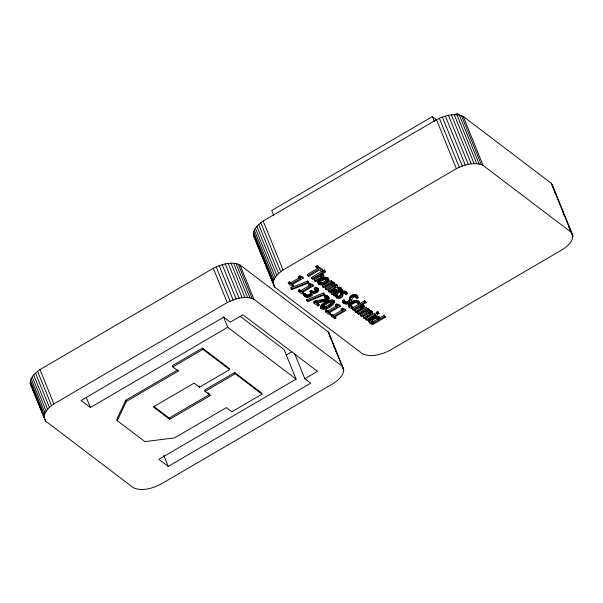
<?xml version="1.0" encoding="UTF-8"?>
<svg xmlns="http://www.w3.org/2000/svg" width="603" height="603" viewBox="0 0 603 603"><rect width="100%" height="100%" fill="white"/><g stroke="black" fill="none" stroke-linecap="round" stroke-linejoin="round"><path stroke-width="0.9" d="M340.951 295.892C337.914 291.611 346.695 288.777 347.268 293.774L345.918 294.558L344.305 293.171L342.73 294.023C344.079 298.598 335.833 300.505 335.449 295.425L336.934 294.55L337.612 296.714L338.517 297.535L340.846 296.631C339.73 293.073 345.406 290.48 347.268 293.774M328.891 280.403C328.477 273.461 314.615 279.393 318.934 284.435C322.424 286.063 327.127 283.546 328.891 280.403L328.205 278.194M328.899 279.89C326.472 276.204 317.155 280.47 318.934 284.435M335.637 295.553L335.803 294.671L342.15 290.427L341.17 287.933L338.901 287.103L337.559 287.887L338.057 289.108L340.296 289.749L340.537 290.45C338.26 293.412 333.625 288.52 331.409 292.968L332.117 294.324L334.484 294.43L333.745 295.229L334.296 296.005L335.637 295.553L335.14 294.324M356.252 297.716L355.815 297.136C351.745 295.44 352.212 300.596 350.697 302.563C348.195 304.99 342.986 305.02 342.391 300.807L344.102 299.804L344.916 301.704C349.031 303.452 349.288 298.493 350.547 296.194C352.838 293.955 357.624 293.842 358.137 297.792L356.561 298.711L355.755 296.488L356.561 298.711M344.102 299.804L345.413 302.925C349.529 304.673 349.785 299.721 351.044 297.422C352.951 295.734 356.976 294.754 358.137 297.792M318.806 290.458L318.196 288.852L316.681 287.623L315.573 287.269L314.155 288.098L314.653 289.327L316.07 288.498C322.017 289.606 316.085 294.724 312.761 293.231L312.98 294.008C311.721 297.814 304.447 299.065 303.595 294.158L305.103 293.277L306.347 295.99L309.075 296.103L311.6 294.128L310.997 292.176L310.002 291.204L311.095 290.563L313.839 291.392L316.643 289.696L317.14 290.925L316.032 291.958L313.809 292.666L311.593 291.792L311.095 290.563M349.71 306.784L348.572 305.962L348.459 304.975L349.755 303.143L350.253 304.372C348.172 305.593 348.828 308.374 351.33 308.382L352.732 307.56L352.235 306.339L350.471 305.766M326.788 297.55L326.849 297.008L327.286 298.779C323.947 302.6 317.909 300.143 314.02 303.038L313.522 301.817C317.412 298.922 323.449 301.372 326.788 297.55L327.286 298.779M333.715 295.538L333.248 294L333.896 295.794M371.554 324.09L373.227 323.11L370.393 323.329L369.33 322.288C370.091 318.979 379.483 314.593 379.46 319.469L384.533 316.507L385.385 317.155L372.405 324.738L371.056 322.869L371.908 323.51M327.406 280.614L327.082 279.717C324.459 278.759 321.007 280.938 319.809 283.169L320.163 283.734C322.786 284.759 325.793 282.513 327.406 280.614L326.909 279.385C325.296 281.292 322.288 283.538 319.665 282.506L320.163 283.734M369.895 322.108L368.832 321.06C370.167 317.66 378.209 313.274 379.754 318.467M331.318 293.601L330.911 291.739C332.434 289.191 337.59 288.566 338.502 291.92M338.087 297.332L337.59 296.111L339.76 295.983L340.461 294.663M343.695 370.491C343.039 376.242 338.087 380.244 333.61 383.289L160.164 484.563C152.092 488.4 142.21 491.505 133.542 487.842L45.557 421.037L30.248 383.938C29.675 377.606 35.321 372.925 39.964 369.609L213.311 268.267C221.354 264.333 231.371 261.054 240.009 264.981L328.047 331.793L329.042 333.09L343.544 368.855L343.695 370.491L342.3 367.061M572.85 236.617C572.194 242.368 567.235 246.371 562.765 249.416L389.319 350.69C381.247 354.526 371.365 357.624 362.697 353.961L274.712 287.164L253.433 235.366C252.861 229.034 258.506 224.361 263.157 221.037L436.497 119.696C444.539 115.768 454.564 112.482 463.202 116.409L551.232 183.229L552.227 184.518L572.699 234.982L572.85 236.617L571.456 233.18M44.667 419.718C42.308 412.995 49.009 407.349 53.893 403.897L227.233 302.563C235.276 298.628 245.3 295.349 253.938 299.276L341.976 366.089L343.544 368.855M273.822 285.845C271.463 279.121 278.164 273.476 283.048 270.023L456.388 168.682C464.431 164.755 474.455 161.476 483.093 165.403L571.131 232.215L572.699 234.982M336.904 285.611L336.64 284.48L334.333 284.156L334.831 285.377L337.13 285.701L337.401 286.832L329.298 292.025L328.447 291.377L327.949 290.149L334.816 286.086L335.313 287.314L328.447 291.377M371.968 312.226L371.704 311.095L369.405 310.771L369.903 311.992L372.202 312.316L372.466 313.454L364.37 318.64L363.519 317.992L363.021 316.771L369.888 312.701L370.385 313.929L363.519 317.992M378.352 320.118L378.043 317.924L378.352 320.118L374.244 322.522L371.832 322.545L371.109 321.859C372.33 319.997 376.739 316.688 378.541 319.145M323.2 275.277L322.967 274.116L321.603 273.709L322.1 274.93L323.826 275.857L323.102 277.214L315.671 281.676L314.819 281.036L314.321 279.807L321.474 275.428L321.972 276.649L321.52 277.071L314.819 281.036M363.677 306L363.443 304.832L362.079 304.425L362.576 305.653L364.302 306.58L363.579 307.929L356.147 312.399L355.295 311.759L354.798 310.53L361.951 306.151L362.448 307.372L361.996 307.786L355.295 311.759M314.02 303.038L317.804 305.917L319.228 305.08L316.462 302.985C320.397 302.563 335.939 299.797 325.386 295.093L323.954 295.93L324.452 297.158L327.346 298.236M332.818 284.759L332.321 283.538L325.085 287.978L325.582 289.206L332.901 284.443L331.605 283.93L329.555 284.179L323.57 287.676L322.221 285.807L331.153 280.591L332.494 282.46L330.821 283.44L333.7 283.267L334.605 284.42L333.685 285.611L334.831 285.377M367.883 311.382L367.385 310.153L360.157 314.593L360.654 315.821L367.973 311.058L366.677 310.545L364.627 310.794L358.642 314.291L357.293 312.422L366.225 307.206L367.566 309.075L365.893 310.055L368.772 309.882L369.677 311.035L368.757 312.233L369.903 311.992M333.911 301.862L333.979 300.739C329.411 298.425 322.771 302.766 320.366 306.821C322.733 313.002 332.547 306.445 334.582 302.48L333.979 300.739M320.954 308.563L320.864 308.05C323.268 303.987 329.909 299.646 334.477 301.967M321.972 276.649L321.384 275.797L318.474 276.046L312.693 279.423L311.352 277.553L324.331 269.971L325.68 271.84L319.944 275.187L322.1 274.93M362.448 307.372L361.86 306.52L358.951 306.769L353.177 310.146L351.828 308.276L364.807 300.693L366.157 302.563L360.428 305.909L362.576 305.653M322.937 308.472L322.439 307.244C326.298 307.048 330.271 304.56 332.66 301.651L333.158 302.879C330.73 305.495 326.027 309.467 322.311 307.997L322.288 307.658C324.731 305.088 329.449 300.987 333.127 302.533L333.158 302.879M305.103 293.277L305.849 294.769L307.515 295.116L310.221 294.008L311.103 292.9L310.997 292.176M318.098 290.013L318.196 288.852M178.307 371.086L177.81 369.865L125.808 400.241L116.763 419.432L117.261 420.653L144.848 441.592L174.448 437.936L226.404 407.583L231.899 411.759L262.019 394.166L261.521 392.937L234.657 372.556L204.538 390.149L205.035 391.37L210.447 395.478L169.647 419.319L153.328 406.935L194.136 383.093L199.525 387.186L229.637 369.594L229.14 368.365L202.457 348.112L172.337 365.704L172.835 366.933L178.307 371.086L126.306 401.47L117.261 420.653M333.798 283.749L334.1 282.724L332.434 281.925L332.931 283.154M368.87 310.372L369.172 309.339L367.506 308.548L368.003 309.769M338.004 290.691L340.039 289.229L340.537 290.45M335.313 287.314L335.765 286.621L335.14 286.169L332.419 286.357L326.434 289.847L325.582 289.206M370.385 313.929L370.837 313.243L370.212 312.791L367.491 312.972L361.506 316.469L360.654 315.821M350.253 304.372C352.71 302.359 357.564 299.857 359.848 303.339L358.491 304.131C357.059 299.706 346.627 306.558 352.732 307.56M359.848 303.339C358.793 298.794 353.117 300.4 350.531 302.533L351.029 303.761M435.69 120.253L435.027 118.625L432.359 116.598L271.719 210.5L273.709 215.399M454.964 114.811L457.134 113.545L459.388 115.248M293.292 285.671L292.018 284.706L303.271 278.134L302.774 276.905L299.638 275.888L298.387 276.619L298.884 277.84L300.769 278.45L291.166 284.058L290.669 282.837L289.395 281.872L288.181 282.581L288.679 283.809L292.071 286.38L293.292 285.671L292.794 284.45M307.771 275.684L318.648 269.33L316.387 267.619L315.889 266.39L317.186 265.637L322.597 269.752L323.095 270.973L321.806 271.727L319.545 270.016L308.676 276.37L307.771 275.684L307.274 274.455L318.15 268.101M288.679 283.809L289.892 283.093L291.166 284.058M298.884 277.84L300.136 277.109L303.271 278.134M316.387 267.619L317.675 266.865L323.095 270.973M290.669 282.837L299.472 277.697M304.839 378.744L317.48 371.358L242.903 314.758L230.263 322.145L223.69 317.155L81.088 400.467L90.382 407.522L227.73 327.278L296.096 379.159L158.875 459.328L168.222 466.421L310.696 383.184L304.839 378.744L294.581 353.486M311.849 278.782L324.829 271.199L325.68 271.84M298.364 290.307L299.578 289.598L300.852 290.563L301.349 291.792L310.952 286.184L309.068 285.573L308.57 284.345L309.821 283.614L312.957 284.639L313.454 285.86L302.201 292.44L303.475 293.405L302.254 294.113L298.862 291.535L298.364 290.307L299.721 291.339M298.862 291.535L300.075 290.827L301.349 291.792M309.068 285.573L310.319 284.842L313.454 285.86M300.852 290.563L309.656 285.423M172.835 366.933L202.955 349.341L229.637 369.594M304.085 295.38L305.6 294.498L305.902 295.417M310.002 291.204L310.5 292.425L311.593 291.792M322.718 287.028L331.65 281.812L332.494 282.46M324.452 297.158L325.884 296.322L328.334 297.151L328.906 297.897M338.057 289.108L339.399 288.324L341.667 289.154M334.002 293.789L333.12 292.877L334.74 291.784L337.544 292.478L335.238 293.827L334.002 293.789L333.504 292.568L334.74 292.598L336.278 291.701M335.946 296.646L337.431 295.779M330.361 313.809L329.087 312.844L340.341 306.264L339.843 305.043L336.708 304.018L335.456 304.749L335.954 305.977L337.838 306.588L328.236 312.196L327.738 310.967L326.464 310.002L325.251 310.718L325.748 311.939L329.14 314.517L330.361 313.809L329.864 312.58M325.748 311.939L326.962 311.231L328.236 312.196M335.954 305.977L337.205 305.246L340.341 306.264M342.888 302.028L344.599 301.033M327.738 310.967L336.542 305.827M330.813 314.939L332.034 314.231L333.308 315.196L333.806 316.417L343.401 310.809L341.524 310.198L341.027 308.977L342.278 308.246L345.413 309.264L345.911 310.492L334.657 317.065L335.924 318.03L334.71 318.746L331.311 316.168L330.813 314.939L332.178 315.972M331.311 316.168L332.532 315.452L333.806 316.417M341.524 310.198L342.775 309.467L345.911 310.492M333.308 315.196L342.105 310.055M205.035 391.37L235.155 373.777L262.019 394.166M352.325 309.497L365.305 301.915L366.157 302.563M153.577 406.271L169.149 418.09L209.151 394.724M286.244 355.046L291.912 351.73M357.79 313.65L366.722 308.435L367.566 309.075M365.516 318.663L374.44 313.447L375.292 314.088L375.79 315.316L366.858 320.525L365.516 318.663L366.36 319.304M377.682 311.555L376.061 312.497L376.558 313.726L377.403 314.367L379.023 313.424L377.682 311.555L379.023 313.424M366.013 319.884L374.938 314.668L375.79 315.316M376.558 313.726L378.179 312.776M371.832 322.545L371.335 321.324L373.747 321.293L377.855 318.897M385.385 317.155L384.036 315.286L378.963 318.248L379.129 316.839M290.819 287.85L307.711 281.066L308.872 282.792L291.98 289.583L290.819 287.85L291.483 288.362M291.317 289.078L308.208 282.287L308.872 282.792M306.573 299.804L323.464 293.02L324.128 293.525L324.625 294.746L307.734 301.538L306.573 299.804L307.734 301.538M307.07 301.033L323.962 294.241L324.625 294.746M314.653 289.327L316.741 289.99L317.14 290.925M333.798 294.777L333.218 294.309M342.391 300.807L344.034 302.691M315.889 266.39L317.585 267.679M311.352 277.553L312.196 278.194M314.321 279.807L315.671 281.676M322.221 285.807L323.57 287.676M354.798 310.53L356.147 312.399M360.157 314.593L361.009 315.241M363.021 316.771L363.873 317.412M310.5 292.425L311.495 293.397M316.658 302.284L318.731 303.859L319.228 305.08M240.258 316.341L284.096 349.612L296.096 379.159M207.922 392.711L209.279 393.736M303.595 294.158L305.178 296.744M335.449 295.425L336.836 298.018M320.457 307.334L321.309 308.985M330.821 292.372L331.68 294.106M31.635 386.742L30.248 383.938M357.994 302.902L357.639 302.231L358.491 304.131M551.232 183.229L571.131 232.215M554.353 191.068L555.401 193.646M562.38 210.831L564.476 215.987M569.013 227.165L570.408 230.602M463.202 116.409L483.093 165.403M461.401 115.588L481.292 164.574M459.282 115.015L479.174 164.001M457.134 113.545L457.798 115.173M456.87 114.706L476.762 163.692M454.225 114.66L474.116 163.647M451.391 114.887L471.282 163.873M448.428 115.369L468.32 164.363M445.398 116.115L465.29 165.101M442.361 117.095L462.252 166.081M439.368 118.301L459.267 167.287M436.497 119.696L456.388 168.682M432.359 116.598L434.348 121.497M384.036 315.286L384.533 316.507M378.805 316.492L379.302 317.713M378.292 316.221L378.79 317.442M376.905 313.145L377.403 314.367M377.659 316.078L378.156 317.299M376.898 316.07L377.395 317.291M376.008 316.191L376.506 317.412M374.44 313.447L374.938 314.668M375.036 316.432L375.533 317.66M372.081 311.615L372.579 312.836M371.704 311.095L372.202 312.316M374.018 316.794L374.516 318.022M371.131 310.816L371.629 312.037M370.363 310.703L370.86 311.932M372.971 317.276L373.468 318.497M369.172 309.339L369.669 310.56M368.855 308.94L369.677 311.035M373.747 321.293L374.244 322.522M368.275 308.661L368.772 309.882M371.87 317.864L372.368 319.093M364.807 300.693L365.305 301.915M372.76 321.414L373.257 322.643M369.262 313.123L369.76 314.351M370.935 318.452L371.433 319.68M366.225 307.206L366.722 308.435M371.961 321.422L372.458 322.65M367.031 310.53L367.529 311.751M370.174 319.025L370.672 320.246M366.398 310.952L366.895 312.173M363.805 305.352L364.302 306.58M369.571 319.575L370.069 320.804M363.443 304.832L363.941 306.06M362.863 304.545L363.36 305.774M369.142 320.11L369.639 321.339M368.893 320.615L369.39 321.836M369.292 321.806L369.79 323.027M368.832 321.06L369.466 322.688M357.195 295.756L357.692 296.978M361.499 306.565L361.996 307.786M356.561 295.116L357.059 296.337M356.109 294.852L356.607 296.073M358.921 301.5L359.418 302.721M358.416 301.018L358.913 302.239M360.684 307.093L361.182 308.314M355.582 294.679L356.079 295.9M357.82 300.663L358.318 301.892M354.971 294.596L355.469 295.824M357.127 300.452L357.624 301.673M354.293 294.611L354.79 295.839M356.35 300.369L356.848 301.59M353.577 294.724L354.074 295.945M355.476 300.422L355.974 301.643M352.861 294.912L353.358 296.141M354.541 300.603L355.039 301.832M352.152 295.191L352.649 296.42M351.443 295.56L351.941 296.789M353.554 300.92L354.051 302.148M358.144 313.063L358.642 314.291M350.547 296.194L351.044 297.422M352.529 301.364L353.026 302.585M349.951 296.88L350.449 298.108M351.202 299.812L351.7 301.04M351.466 301.937L351.964 303.158M349.589 297.701L350.087 298.922M349.423 298.726L349.921 299.955M346.665 292.372L347.162 293.601M349.378 299.344L349.876 300.573M345.903 291.52L346.401 292.741M349.273 300.053L349.77 301.281M352.68 308.917L353.177 310.146M349.039 300.596L349.536 301.817M351.202 306.128L351.7 307.349M345.059 291.106L345.557 292.334M348.647 301.04L349.145 302.261M345.089 292.674L345.918 294.558M344.049 291.015L344.547 292.236M349.152 303.761L349.65 304.982M348.037 301.47L348.534 302.691M348.707 304.387L349.205 305.608M342.926 291.226L343.424 292.455M347.17 301.862L347.667 303.09M348.459 304.975L348.949 306.203M341.682 288.543L342.18 289.772M348.941 306.354L349.439 307.583M348.406 305.502L349.069 307.191M341.17 287.933L342.15 290.427M346.31 302.043L346.808 303.264M340.228 287.443L340.725 288.664M341.78 291.754L342.278 292.983M342.135 293.473L342.632 294.701M342.715 295.206L342.218 293.978L342.73 295.99M345.534 301.99L346.024 303.211M340.069 288.86L340.567 290.081M338.901 287.103L339.399 288.324M341.072 292.259L341.569 293.488M344.916 301.704L345.413 302.925M339.708 289.628L340.205 290.85M340.605 292.809L341.102 294.038M337.009 284.993L337.507 286.221M339.082 290.066L339.579 291.287M340.371 293.405L340.868 294.633M336.64 284.48L337.13 285.701M340.363 294.053L340.861 295.282M336.059 284.194L336.557 285.423M343.499 302.359L343.996 303.58M340.348 295.41L340.846 296.631M342.903 301.726L343.401 302.955M340.115 295.711L340.612 296.94M335.291 284.088L335.788 285.317M337.801 290.54L338.298 291.762M339.76 295.983L340.258 297.204M334.1 282.724L334.597 283.945M333.783 282.325L334.605 284.42M339.18 296.239L339.677 297.46M336.542 289.847L337.039 291.076M333.203 282.038L333.7 283.267M335.871 289.674L336.368 290.895M338.577 296.352L339.074 297.573M334.19 286.508L334.688 287.729M338.019 296.307L338.517 297.535M335.178 289.598L335.675 290.827M331.153 280.591L331.65 281.812M342.278 308.246L342.775 309.467M334.461 289.644L334.959 290.865M331.959 283.907L332.457 285.136M333.738 289.794L334.235 291.015M334.74 292.598L335.238 293.827M331.326 284.337L331.823 285.558M335.826 296.231L336.323 297.452M333.014 290.058L333.512 291.279M327.798 277.779L328.296 279.008M324.331 269.971L324.829 271.199M327.233 277.455L327.731 278.684M332.283 290.427L332.781 291.648M326.562 277.267L327.06 278.488M325.793 277.207L326.291 278.428M331.409 291.068L331.906 292.289M336.708 304.018L337.205 305.246M326.72 279.747L327.218 280.975M331.62 293.103L332.117 294.324M330.911 291.739L331.409 292.968M324.919 277.274L325.416 278.503M325.899 280.561L326.396 281.789M323.329 274.636L323.826 275.857M334.085 301.259L334.582 302.48M322.967 274.116L323.464 275.337M333.617 300.317L334.115 301.538M323.969 277.478L324.467 278.699M322.379 273.83L322.876 275.051M333.029 300.015L333.527 301.244M328.801 290.797L329.298 292.025M332.276 299.879L332.773 301.108M322.989 277.802L323.487 279.023M324.482 281.503L324.979 282.724M332.487 302.058L332.984 303.286M331.349 299.917L331.846 301.138M317.186 265.637L317.675 266.865M332.117 302.525L332.615 303.754M321.022 275.842L321.52 277.071M321.972 278.247L322.462 279.468M330.248 300.113L330.746 301.334M322.876 282.325L323.374 283.553M320.208 276.37L320.706 277.599M328.198 296.284L328.952 298.319M320.909 278.812L321.407 280.041M327.836 295.922L328.334 297.151M328.846 298.779L328.409 296.668M330.768 303.648L331.266 304.877M329.034 300.46L329.532 301.688M326.803 295.402L327.301 296.623M321.542 282.769L322.04 283.99M335.426 316.809L335.924 318.03M319.937 279.43L320.434 280.659M320.977 282.845L321.474 284.066M320.472 282.83L320.969 284.051M325.386 295.093L325.884 296.322M327.761 300.95L328.258 302.178M319.145 280.048L319.643 281.269M326.336 298.138L326.834 299.367M334.213 317.517L334.71 318.746M328.612 305.02L329.11 306.241M318.535 280.651L319.032 281.88M323.464 293.02L323.962 294.241M332.034 314.231L332.532 315.452M325.507 298.734L326.004 299.955M318.105 281.254L318.603 282.475M319.017 283.538L319.515 284.767M326.411 301.583L326.909 302.804M317.879 281.82L318.376 283.048M317.856 282.34L318.542 284.028M324.648 299.156L325.145 300.377M325.009 302.352L325.507 303.573M323.675 299.487L324.173 300.716M326.238 306.294L326.736 307.515M322.575 299.736L323.072 300.965M325.236 306.739L325.733 307.96M326.464 310.002L326.962 311.231M317.517 288.098L318.015 289.327M323.69 303.173L324.188 304.394M316.681 287.623L317.178 288.845M324.354 307.055L324.851 308.284M321.354 299.902L321.851 301.123M322.575 303.972L323.072 305.201M315.573 287.269L316.07 288.498M323.592 307.244L324.09 308.472M316.281 290.201L316.779 291.43M320.042 300.015L320.54 301.244M322.952 307.311L323.449 308.532M321.678 304.756L322.175 305.977M315.535 290.736L316.032 291.958M322.04 307.055L322.537 308.276M320.992 305.51L321.489 306.739M308.178 275.141L308.676 276.37M314.389 291.257L314.887 292.485M320.547 306.218L321.045 307.44M320.366 306.821L320.864 308.05M313.839 291.392L314.336 292.621M317.231 300.4L317.728 301.621M313.311 291.445L313.809 292.666M309.821 283.614L310.319 284.842M312.316 291.287L312.814 292.508M316.025 300.663L316.515 301.892M307.711 281.066L308.208 282.287M317.306 304.688L317.804 305.917M311.397 290.782L311.894 292.01M328.047 331.793L341.976 366.089M333.255 344.773L334.642 348.202M335.69 350.773L336.384 352.484M314.947 300.987L315.444 302.209M311.103 292.9L311.6 294.128M310.334 291.46L310.831 292.681M310.952 293.269L311.45 294.49M310.658 293.638L311.156 294.859M310.221 294.008L310.718 295.236M309.648 294.385L310.146 295.606M308.578 294.882L309.075 296.103M299.638 275.888L300.136 277.109M307.515 295.116L308.012 296.344M306.565 295.086L307.063 296.307M305.849 294.769L306.347 295.99M305.857 296.073L306.354 297.302M302.977 292.176L303.475 293.405M304.116 294.95L304.613 296.179M299.578 289.598L300.075 290.827M289.395 281.872L289.892 283.093M263.157 221.037L283.048 270.023M260.782 222.756L280.674 271.749M258.687 224.565L278.578 273.551M256.893 226.427L276.785 275.413M255.438 228.311L275.33 277.297M254.345 230.173L274.237 279.166M253.644 231.997L273.536 280.983M253.335 233.738L273.227 282.724M274.712 287.164L253.433 235.366M240.009 264.981L253.938 299.276M238.215 264.159L252.144 298.455M236.09 263.586L250.019 297.874M233.685 263.277L247.607 297.565M231.032 263.232L244.961 297.52M228.205 263.451L242.127 297.746M225.243 263.941L239.165 298.236M222.213 264.687L236.135 298.975M219.175 265.667L233.097 299.962M216.183 266.873L230.112 301.161M213.311 268.267L227.233 302.563M223.502 316.846L227.73 327.278M234.657 372.556L235.155 373.777M202.457 348.112L202.955 349.341M199.028 385.965L199.525 387.186M169.149 418.09L169.647 419.319M163.699 455.273L168.222 466.421M125.808 400.241L126.306 401.47M86.335 397.565L90.382 407.522M39.964 369.609L53.893 403.897M37.597 371.327L51.519 405.623M35.494 373.136L49.423 407.432M33.708 374.998L47.629 409.286M32.253 376.883L46.175 411.171M31.16 378.744L45.082 413.04M30.459 380.568L44.381 414.856M30.15 382.31L44.072 416.598M31.982 387.601L45.557 421.037M552.227 184.518L552.959 187.623M329.042 333.09L329.773 336.195M336.934 294.55L337.115 295.485"/></g></svg>
